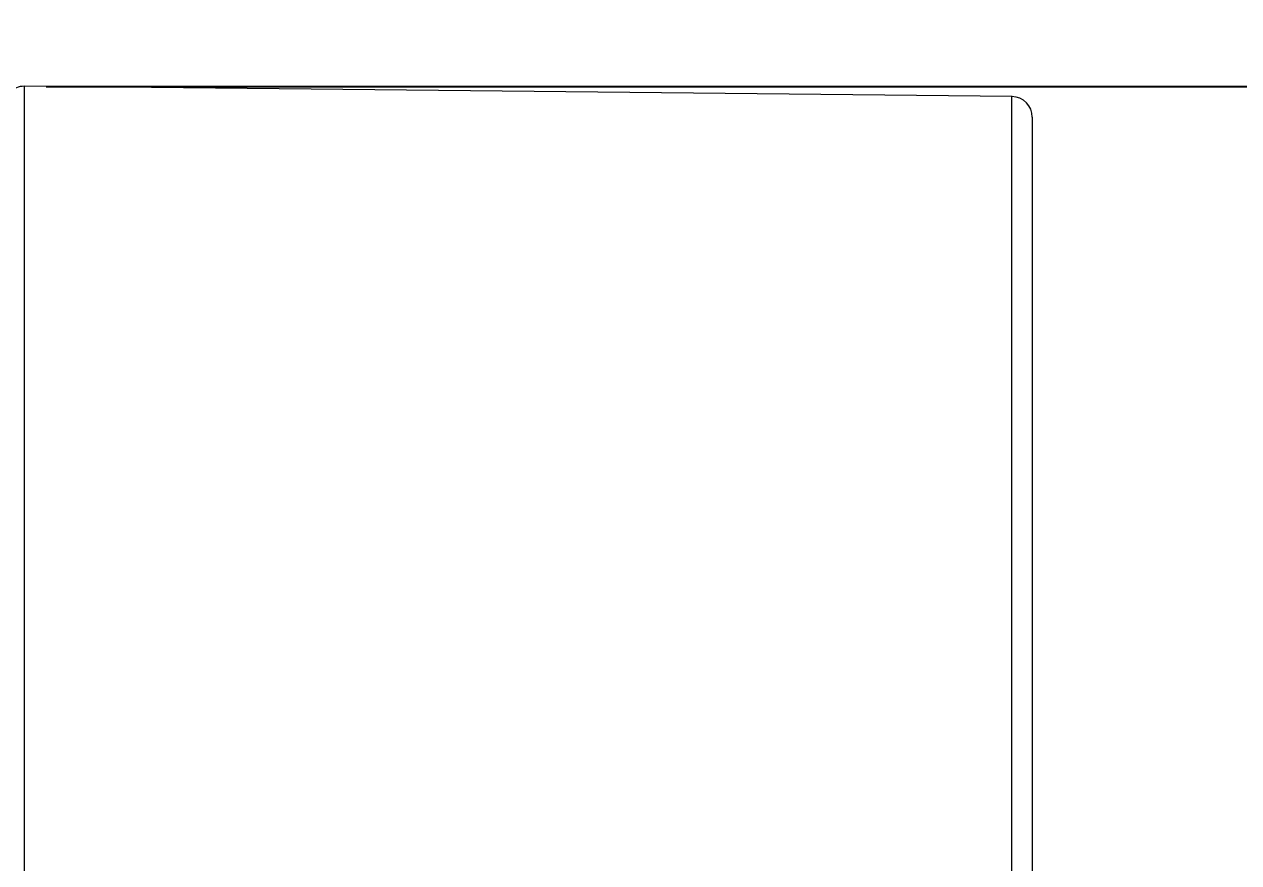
# Model space of a CAD drawing. Header units: millimetres. Extents: x 19741 to 22117, y -10160 to -6800.
# Drawn here: x 20796.86 to 20826.37, y -7542.1 to -7521.73 of the extents above; entities that cross this region are included whole.
import ezdxf

# ---------------------------------------------------------------- set-up
doc = ezdxf.new("R2010")
doc.units = ezdxf.units.MM
doc.styles.add('ARIAL', font='arial.ttf')
doc.dimstyles.get("Standard").update_dxf_attribs({"dimtxt": 15, "dimasz": 15, "dimexe": 0.18, "dimexo": 0.0625, "dimgap": 4, "dimtad": 0, "dimdec": 1, "dimdsep": 46, "dimtxsty": 'ARIAL', "dimcen": 0, "dimclrd": 5, "dimclre": 5, "dimclrt": 5, "dimadec": 0, "dimazin": 0, "dimtfac": 1, "dimtdec": 1, "dimtofl": 0, "dimtmove": 0, "dimatfit": 3, "dimfxl": 1, "dimtolj": 1, "dimtzin": 0, "dimarcsym": 0})

# ---------------------------------------------------------------- blocks, each defined once
blk = doc.blocks.new('*D129')
at = {"color": 5, "lineweight": -2, "transparency": 16777216}
for p, q in [((20846.039, -7523.243), (20846.039, -7508.243)), ((20797.394, -7523.243), (20846.219, -7523.243)), ((20846.039, -7553.051), (20846.039, -7538.243)), ((20796.925, -7568.051), (20846.219, -7568.051))]:
    blk.add_line(p, q, dxfattribs=at)
at = {"color": 5, "transparency": 16777216}
for points in [[(20843.539, -7538.243), (20848.539, -7538.243), (20846.039, -7523.243)], [(20843.539, -7553.051), (20848.539, -7553.051), (20846.039, -7568.051)]]:
    blk.add_solid(points, dxfattribs=at)
at = {"layer": 'Defpoints', "color": 0, "transparency": 16777216}
for p in [(20797.331, -7523.243), (20846.039, -7523.243), (20796.862, -7568.051)]:
    blk.add_point(p, dxfattribs=at)
at = {"color": 5, "transparency": 16777216, "insert": (20846.039, -7484.444), "char_height": 15, "attachment_point": 5, "rotation": 90, "style": 'ARIAL'}
blk.add_mtext('\\A1;44.8', dxfattribs=at)

msp = doc.modelspace()

# ---------------------------------------------------------------- linework, layer by layer
at = {"linetype": 'Continuous', "lineweight": 18}
for p, q in [((20820.865, -7523.489), (20796.862, -7523.238)), ((20821.357, -7523.989), (20821.357, -7542.743))]:
    msp.add_line(p, q, dxfattribs=at)
at = {"linetype": 'Continuous', "lineweight": 13}
msp.add_line((20796.862, -7523.238), (20796.862, -7545.644), dxfattribs=at)
at = {"linetype": 'Continuous', "lineweight": 18}
for centre, start, end in [((20796.857, -7523.738), 89.4, 180), ((20820.857, -7523.989), 0, 89.4)]:
    msp.add_arc(centre, 0.5, start, end, dxfattribs=at)
at = {"linetype": 'Continuous', "lineweight": 13}
msp.add_rational_spline([(20820.862, -7542.676), (20820.862, -7523.511), (20820.862, -7523.489)], [1, 0.743770777436, 0.974694831089], degree=2, dxfattribs=at)

# ---------------------------------------------------------------- dimensions: what is measured, and where the dimension line sits
dim = msp.add_linear_dim(base=(20846.039, -7523.243), p1=(20796.862, -7568.051), p2=(20797.331, -7523.243), angle=90, dimstyle='Standard')
dim.commit()
dim.dimension.update_dxf_attribs({"geometry": '*D129', "text_midpoint": (20846.039, -7484.444)})

doc.saveas('drawing.dxf')
